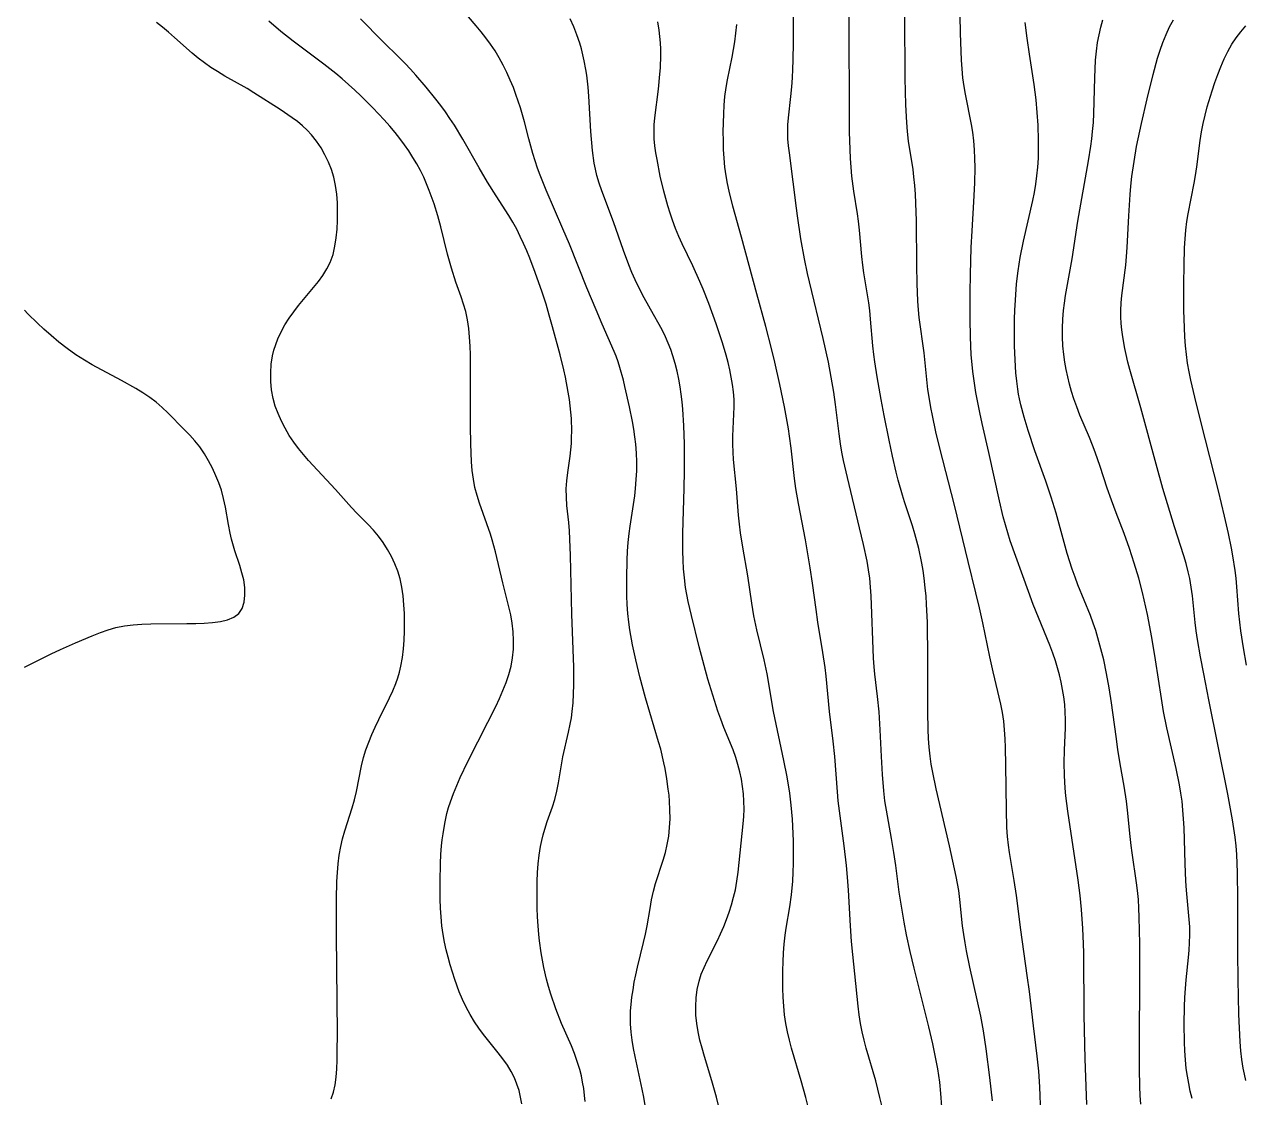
# Model space of a CAD drawing. Header units: metres. Extents: x 560466 to 562029, y 8123360 to 8125060.
# Drawn here: x 560478.8 to 560820.7, y 8124389.4 to 8124690.1 of the extents above; entities that cross this region are included whole.
import ezdxf

# ---------------------------------------------------------------- set-up
doc = ezdxf.new("R2010")
doc.units = ezdxf.units.M
doc.header["$MEASUREMENT"] = 0
doc.layers.add('Unknown_Line_Type', color=7, linetype='Continuous')

msp = doc.modelspace()

# ---------------------------------------------------------------- linework, layer by layer
at = {"layer": 'Unknown_Line_Type', "color": 18, "true_color": 0x000000}
for points in [[(560735.85, 8124386.85, 4130), (560735.63, 8124390.54, 4130), (560735.3, 8124393.76, 4130), (560734.77, 8124397.44, 4130), (560734.34, 8124399.81, 4130), (560733.34, 8124404.52, 4130), (560732.22, 8124409.22, 4130), (560728.11, 8124425.63, 4130), (560727, 8124430.33, 4130), (560725.98, 8124435.05, 4130), (560725.31, 8124438.58, 4130), (560724.56, 8124443, 4130), (560723.97, 8124447.01, 4130), (560723, 8124454.41, 4130), (560722.47, 8124458.09, 4130), (560721.8, 8124462.04, 4130), (560720.64, 8124468.35, 4130), (560719.96, 8124472.57, 4130), (560719.62, 8124475.33, 4130), (560719.25, 8124479.93, 4130), (560718.97, 8124485.01, 4130), (560718.65, 8124492.48, 4130), (560718.35, 8124497.45, 4130), (560717.91, 8124501.79, 4130), (560717.16, 8124507.99, 4130), (560716.95, 8124510.07, 4130), (560716.76, 8124512.55, 4130), (560716.54, 8124517.52, 4130), (560716.33, 8124525, 4130), (560716.11, 8124529.97, 4130), (560715.94, 8124532.45, 4130), (560715.68, 8124534.92, 4130), (560715.34, 8124537.29, 4130), (560714.93, 8124539.66, 4130), (560713.94, 8124544.37, 4130), (560712.84, 8124549.06, 4130), (560709.42, 8124563.14, 4130), (560708.38, 8124567.85, 4130), (560707.91, 8124570.21, 4130), (560707.49, 8124572.58, 4130), (560707.09, 8124575.33, 4130), (560706.13, 8124583.58, 4130), (560705.64, 8124587.05, 4130), (560704.92, 8124591.23, 4130), (560704.11, 8124595.39, 4130), (560702.64, 8124602.03, 4130), (560698.81, 8124617.98, 4130), (560698.3, 8124620.26, 4130), (560697.46, 8124624.38, 4130), (560696.43, 8124630.03, 4130), (560695.41, 8124636.45, 4130), (560695.13, 8124638.6, 4130), (560694.26, 8124645.99, 4130), (560693.18, 8124654.12, 4130), (560692.95, 8124656.08, 4130), (560692.79, 8124658.04, 4130), (560692.72, 8124660, 4130), (560692.78, 8124661.95, 4130), (560692.92, 8124663.91, 4130), (560693.58, 8124669.82, 4130), (560693.85, 8124672.57, 4130), (560694.03, 8124675.05, 4130), (560694.15, 8124677.53, 4130), (560694.24, 8124680.01, 4130), (560694.33, 8124685.01, 4130), (560694.4, 8124702.52, 4130)], [(560750.05, 8124388.54, 4135), (560749.31, 8124395, 4135), (560748.32, 8124403.05, 4135), (560747.58, 8124408.1, 4135), (560746.82, 8124412.23, 4135), (560745.84, 8124416.81, 4135), (560743.76, 8124425.93, 4135), (560742.81, 8124430.5, 4135), (560742.39, 8124432.79, 4135), (560742.03, 8124435.08, 4135), (560741.72, 8124437.55, 4135), (560740.94, 8124444.94, 4135), (560740.62, 8124447.4, 4135), (560739.92, 8124451.35, 4135), (560738.05, 8124459.98, 4135), (560734.29, 8124475.91, 4135), (560733.34, 8124480.48, 4135), (560732.94, 8124482.78, 4135), (560732.62, 8124485.08, 4135), (560732.36, 8124487.55, 4135), (560732.19, 8124490.03, 4135), (560732.08, 8124492.51, 4135), (560731.97, 8124497.5, 4135), (560731.96, 8124515, 4135), (560731.91, 8124520, 4135), (560731.84, 8124522.5, 4135), (560731.61, 8124527.6, 4135), (560731.47, 8124529.9, 4135), (560731.27, 8124532.19, 4135), (560730.96, 8124534.95, 4135), (560730.65, 8124537.04, 4135), (560730.28, 8124539.12, 4135), (560729.41, 8124543.25, 4135), (560728.9, 8124545.3, 4135), (560728.34, 8124547.33, 4135), (560727.64, 8124549.58, 4135), (560725.42, 8124556.29, 4135), (560724.83, 8124558.2, 4135), (560723.67, 8124562.35, 4135), (560723.11, 8124564.6, 4135), (560722.07, 8124569.1, 4135), (560721.1, 8124573.63, 4135), (560719.74, 8124580.45, 4135), (560718.88, 8124585, 4135), (560717.77, 8124591.36, 4135), (560717.13, 8124595.49, 4135), (560716.86, 8124597.55, 4135), (560716.6, 8124600.02, 4135), (560715.95, 8124607.45, 4135), (560715.68, 8124609.92, 4135), (560715.4, 8124612.03, 4135), (560714.08, 8124620.46, 4135), (560713.79, 8124622.57, 4135), (560713.52, 8124625.04, 4135), (560712.83, 8124632.45, 4135), (560712.55, 8124634.92, 4135), (560712.26, 8124637.03, 4135), (560711.27, 8124643.35, 4135), (560710.7, 8124647.58, 4135), (560710.47, 8124650.05, 4135), (560710.31, 8124652.53, 4135), (560710.2, 8124655.02, 4135), (560710.07, 8124660, 4135), (560710.02, 8124665, 4135), (560709.94, 8124690.03, 4135), (560709.95, 8124697.54, 4135)], [(560652.79, 8124387.22, 4110), (560652.4, 8124389.51, 4110), (560651.96, 8124391.8, 4110), (560649.99, 8124400.92, 4110), (560649.54, 8124403.2, 4110), (560649.16, 8124405.48, 4110), (560648.86, 8124407.77, 4110), (560648.68, 8124410.05, 4110), (560648.65, 8124411.88, 4110), (560648.71, 8124413.71, 4110), (560648.84, 8124415.53, 4110), (560649.07, 8124417.51, 4110), (560649.37, 8124419.62, 4110), (560649.73, 8124421.74, 4110), (560650.14, 8124423.85, 4110), (560650.61, 8124425.95, 4110), (560652.35, 8124432.86, 4110), (560652.87, 8124435.17, 4110), (560653.33, 8124437.58, 4110), (560654.14, 8124442.43, 4110), (560654.58, 8124444.83, 4110), (560655.1, 8124447.22, 4110), (560655.71, 8124449.41, 4110), (560657.8, 8124455.91, 4110), (560658.44, 8124458.09, 4110), (560658.97, 8124460.29, 4110), (560659.37, 8124462.68, 4110), (560659.62, 8124465.1, 4110), (560659.74, 8124467.54, 4110), (560659.73, 8124469.99, 4110), (560659.61, 8124472.45, 4110), (560659.46, 8124474.13, 4110), (560659.26, 8124475.81, 4110), (560658.85, 8124478.72, 4110), (560658.36, 8124481.59, 4110), (560658.03, 8124483.24, 4110), (560657.13, 8124487, 4110), (560656.54, 8124489.11, 4110), (560652.87, 8124501.41, 4110), (560651.29, 8124507.27, 4110), (560650.14, 8124512.08, 4110), (560649.23, 8124516.26, 4110), (560648.47, 8124520.46, 4110), (560648.17, 8124522.58, 4110), (560647.92, 8124525.05, 4110), (560647.76, 8124527.53, 4110), (560647.66, 8124530.01, 4110), (560647.6, 8124534.99, 4110), (560647.71, 8124539.98, 4110), (560647.83, 8124542.47, 4110), (560648.01, 8124544.95, 4110), (560648.26, 8124547.42, 4110), (560648.54, 8124549.54, 4110), (560649.84, 8124557.98, 4110), (560650.09, 8124560.09, 4110), (560650.29, 8124562.56, 4110), (560650.4, 8124565.04, 4110), (560650.41, 8124567.51, 4110), (560650.33, 8124569.99, 4110), (560650.14, 8124572.45, 4110), (560649.89, 8124574.56, 4110), (560649.58, 8124576.67, 4110), (560649.21, 8124578.77, 4110), (560648.37, 8124582.95, 4110), (560647.12, 8124588.65, 4110), (560646.69, 8124590.44, 4110), (560645.7, 8124593.97, 4110), (560645.19, 8124595.55, 4110), (560644.63, 8124597.11, 4110), (560644.09, 8124598.45, 4110), (560640.72, 8124606.06, 4110), (560639, 8124610.07, 4110), (560636.45, 8124616.28, 4110), (560631.57, 8124628.45, 4110), (560629.72, 8124632.8, 4110), (560625.02, 8124643.63, 4110), (560623.33, 8124647.8, 4110), (560622.61, 8124649.81, 4110), (560621.34, 8124653.88, 4110), (560620.19, 8124658, 4110), (560618.94, 8124662.77, 4110), (560617.83, 8124666.64, 4110), (560616.58, 8124670.46, 4110), (560615.88, 8124672.34, 4110), (560614.99, 8124674.47, 4110), (560614.03, 8124676.57, 4110), (560613, 8124678.63, 4110), (560611.9, 8124680.65, 4110), (560610.72, 8124682.62, 4110), (560609.46, 8124684.54, 4110), (560608.17, 8124686.3, 4110), (560606.82, 8124688.01, 4110), (560605.42, 8124689.7, 4110), (560601.17, 8124694.7, 4110)], [(560564.78, 8124389.06, 4095), (560565.43, 8124390.91, 4095), (560565.87, 8124392.97, 4095), (560566.16, 8124395.18, 4095), (560566.35, 8124397.49, 4095), (560566.46, 8124399.88, 4095), (560566.52, 8124402.32, 4095), (560566.54, 8124407.29, 4095), (560566.29, 8124434.98, 4095), (560566.29, 8124445, 4095), (560566.42, 8124449.97, 4095), (560566.55, 8124452.45, 4095), (560566.75, 8124454.9, 4095), (560567.05, 8124457.33, 4095), (560567.47, 8124459.73, 4095), (560568.01, 8124461.94, 4095), (560568.65, 8124464.12, 4095), (560570.72, 8124470.62, 4095), (560571.32, 8124472.81, 4095), (560571.85, 8124475.18, 4095), (560573.25, 8124482.35, 4095), (560573.84, 8124484.71, 4095), (560574.52, 8124486.88, 4095), (560575.32, 8124489.02, 4095), (560576.21, 8124491.13, 4095), (560577.16, 8124493.23, 4095), (560578.16, 8124495.31, 4095), (560581.17, 8124501.37, 4095), (560582.1, 8124503.38, 4095), (560582.93, 8124505.43, 4095), (560583.48, 8124507.02, 4095), (560583.94, 8124508.64, 4095), (560584.33, 8124510.27, 4095), (560584.75, 8124512.69, 4095), (560585.03, 8124515.13, 4095), (560585.22, 8124517.6, 4095), (560585.32, 8124520.07, 4095), (560585.35, 8124522.55, 4095), (560585.31, 8124525.03, 4095), (560585.19, 8124527.5, 4095), (560584.97, 8124529.94, 4095), (560584.63, 8124532.36, 4095), (560584.12, 8124534.72, 4095), (560583.46, 8124536.87, 4095), (560582.63, 8124538.96, 4095), (560581.67, 8124541, 4095), (560580.59, 8124542.98, 4095), (560579.39, 8124544.88, 4095), (560578.05, 8124546.7, 4095), (560576.63, 8124548.36, 4095), (560575.13, 8124549.96, 4095), (560572.03, 8124553.13, 4095), (560570.5, 8124554.76, 4095), (560566, 8124559.77, 4095), (560558.45, 8124567.9, 4095), (560557, 8124569.56, 4095), (560555.61, 8124571.26, 4095), (560554.3, 8124573.01, 4095), (560553.03, 8124574.93, 4095), (560551.88, 8124576.91, 4095), (560550.84, 8124578.94, 4095), (560549.92, 8124581.02, 4095), (560549.14, 8124583.13, 4095), (560548.54, 8124585.29, 4095), (560548.11, 8124587.66, 4095), (560547.9, 8124590.05, 4095), (560547.87, 8124592.46, 4095), (560548.03, 8124594.86, 4095), (560548.39, 8124597.24, 4095), (560548.77, 8124598.84, 4095), (560549.25, 8124600.43, 4095), (560549.83, 8124601.98, 4095), (560550.76, 8124603.95, 4095), (560551.83, 8124605.87, 4095), (560553.03, 8124607.74, 4095), (560554.33, 8124609.56, 4095), (560555.68, 8124611.29, 4095), (560559.87, 8124616.34, 4095), (560561.22, 8124618.03, 4095), (560562.47, 8124619.76, 4095), (560563.59, 8124621.54, 4095), (560564.53, 8124623.39, 4095), (560565.31, 8124625.59, 4095), (560565.86, 8124627.89, 4095), (560566.23, 8124630.26, 4095), (560566.47, 8124632.67, 4095), (560566.59, 8124635.11, 4095), (560566.61, 8124637.57, 4095), (560566.53, 8124640.03, 4095), (560566.34, 8124642.48, 4095), (560566.01, 8124644.89, 4095), (560565.51, 8124647.27, 4095), (560564.85, 8124649.42, 4095), (560564.02, 8124651.51, 4095), (560563.05, 8124653.54, 4095), (560561.95, 8124655.5, 4095), (560560.71, 8124657.36, 4095), (560559.31, 8124659.1, 4095), (560558.07, 8124660.41, 4095), (560556.73, 8124661.64, 4095), (560555.32, 8124662.81, 4095), (560553.84, 8124663.92, 4095), (560550.46, 8124666.22, 4095), (560543.13, 8124670.92, 4095), (560541.23, 8124672.07, 4095), (560534.99, 8124675.59, 4095), (560532.94, 8124676.82, 4095), (560531.09, 8124678.02, 4095), (560529.29, 8124679.3, 4095), (560527.53, 8124680.63, 4095), (560525.82, 8124682.02, 4095), (560520.89, 8124686.41, 4095), (560519.24, 8124687.84, 4095), (560517.56, 8124689.24, 4095), (560515.84, 8124690.57, 4095)], [(560618.19, 8124387.64, 4100), (560617.89, 8124389.52, 4100), (560617.44, 8124391.38, 4100), (560616.85, 8124393.2, 4100), (560616.13, 8124394.99, 4100), (560615.27, 8124396.72, 4100), (560614.16, 8124398.53, 4100), (560612.93, 8124400.29, 4100), (560611.61, 8124402, 4100), (560607.49, 8124407.1, 4100), (560606.17, 8124408.83, 4100), (560604.93, 8124410.62, 4100), (560603.7, 8124412.65, 4100), (560602.6, 8124414.74, 4100), (560601.6, 8124416.89, 4100), (560600.69, 8124419.09, 4100), (560599.49, 8124422.46, 4100), (560598.18, 8124426.62, 4100), (560597.57, 8124428.72, 4100), (560597.02, 8124430.83, 4100), (560596.54, 8124432.95, 4100), (560596.14, 8124435.09, 4100), (560595.8, 8124437.55, 4100), (560595.58, 8124440.02, 4100), (560595.43, 8124442.5, 4100), (560595.34, 8124445, 4100), (560595.29, 8124449.99, 4100), (560595.4, 8124454.99, 4100), (560595.53, 8124457.48, 4100), (560595.73, 8124459.96, 4100), (560595.92, 8124461.62, 4100), (560596.14, 8124463.29, 4100), (560596.62, 8124466.16, 4100), (560597.25, 8124469.02, 4100), (560597.7, 8124470.66, 4100), (560598.21, 8124472.28, 4100), (560599.04, 8124474.57, 4100), (560599.98, 8124476.84, 4100), (560600.98, 8124479.08, 4100), (560603.11, 8124483.53, 4100), (560608.73, 8124494.56, 4100), (560610.91, 8124498.99, 4100), (560611.95, 8124501.21, 4100), (560612.93, 8124503.45, 4100), (560613.83, 8124505.7, 4100), (560614.6, 8124507.97, 4100), (560615.21, 8124510.28, 4100), (560615.62, 8124512.65, 4100), (560615.84, 8124515.06, 4100), (560615.9, 8124517.48, 4100), (560615.79, 8124519.9, 4100), (560615.53, 8124522.32, 4100), (560615.12, 8124524.63, 4100), (560614.61, 8124526.93, 4100), (560612.93, 8124533.64, 4100), (560610.87, 8124542.35, 4100), (560609.95, 8124545.63, 4100), (560609.44, 8124547.25, 4100), (560606.35, 8124555.91, 4100), (560605.66, 8124558.09, 4100), (560605.09, 8124560.29, 4100), (560604.63, 8124562.68, 4100), (560604.32, 8124565.11, 4100), (560604.11, 8124567.56, 4100), (560603.98, 8124570.03, 4100), (560603.9, 8124572.52, 4100), (560603.83, 8124577.5, 4100), (560603.88, 8124592.51, 4100), (560603.81, 8124597.48, 4100), (560603.72, 8124599.96, 4100), (560603.57, 8124602.41, 4100), (560603.34, 8124604.85, 4100), (560603, 8124607.25, 4100), (560602.51, 8124609.61, 4100), (560601.91, 8124611.7, 4100), (560601.2, 8124613.76, 4100), (560599.71, 8124617.88, 4100), (560598.49, 8124621.74, 4100), (560597.41, 8124625.67, 4100), (560595.56, 8124633.31, 4100), (560594.69, 8124636.4, 4100), (560593.62, 8124639.78, 4100), (560592.28, 8124643.55, 4100), (560591.54, 8124645.41, 4100), (560590.74, 8124647.23, 4100), (560589.79, 8124649.13, 4100), (560588.76, 8124650.99, 4100), (560587.67, 8124652.81, 4100), (560586.52, 8124654.6, 4100), (560585.32, 8124656.35, 4100), (560584.06, 8124658.08, 4100), (560582.75, 8124659.76, 4100), (560581.25, 8124661.56, 4100), (560579.69, 8124663.31, 4100), (560576.45, 8124666.72, 4100), (560573.1, 8124670.03, 4100), (560571.39, 8124671.65, 4100), (560567.89, 8124674.8, 4100), (560566.09, 8124676.31, 4100), (560564.42, 8124677.65, 4100), (560562.72, 8124678.95, 4100), (560554.11, 8124685.32, 4100), (560550.65, 8124688.08, 4100), (560547.31, 8124690.96, 4100)], [(560635.93, 8124388.36, 4105), (560635.81, 8124389.98, 4105), (560635.56, 8124391.93, 4105), (560635.26, 8124393.72, 4105), (560634.89, 8124395.51, 4105), (560634.45, 8124397.28, 4105), (560633.75, 8124399.56, 4105), (560632.94, 8124401.81, 4105), (560632.09, 8124403.92, 4105), (560629.37, 8124410.19, 4105), (560627.77, 8124414.27, 4105), (560626.34, 8124418.41, 4105), (560625.71, 8124420.51, 4105), (560625.13, 8124422.61, 4105), (560624.39, 8124425.89, 4105), (560623.66, 8124429.99, 4105), (560623.16, 8124433.37, 4105), (560622.96, 8124435.06, 4105), (560622.75, 8124437.54, 4105), (560622.61, 8124440.03, 4105), (560622.52, 8124442.51, 4105), (560622.5, 8124447.49, 4105), (560622.55, 8124449.98, 4105), (560622.65, 8124452.45, 4105), (560622.83, 8124454.92, 4105), (560623.08, 8124457.36, 4105), (560623.45, 8124459.78, 4105), (560623.79, 8124461.42, 4105), (560624.19, 8124463.04, 4105), (560624.65, 8124464.65, 4105), (560625.34, 8124466.72, 4105), (560626.79, 8124470.83, 4105), (560627.43, 8124472.91, 4105), (560628.01, 8124475.25, 4105), (560628.48, 8124477.63, 4105), (560629.75, 8124484.84, 4105), (560631.32, 8124491.75, 4105), (560631.8, 8124494.07, 4105), (560632.1, 8124495.83, 4105), (560632.35, 8124497.59, 4105), (560632.59, 8124500.05, 4105), (560632.74, 8124502.52, 4105), (560632.82, 8124505, 4105), (560632.83, 8124507.48, 4105), (560632.79, 8124509.97, 4105), (560632.19, 8124524.85, 4105), (560631.85, 8124541.24, 4105), (560631.67, 8124545.88, 4105), (560631.53, 8124548.19, 4105), (560631.35, 8124550.48, 4105), (560630.87, 8124555.24, 4105), (560630.7, 8124557.61, 4105), (560630.67, 8124559.96, 4105), (560630.83, 8124562.24, 4105), (560631.12, 8124564.52, 4105), (560631.78, 8124569.11, 4105), (560631.98, 8124570.86, 4105), (560632.11, 8124572.61, 4105), (560632.18, 8124574.38, 4105), (560632.19, 8124576.15, 4105), (560632.09, 8124579.65, 4105), (560631.97, 8124581.41, 4105), (560631.79, 8124583.18, 4105), (560631.57, 8124584.95, 4105), (560631.23, 8124587.05, 4105), (560630.41, 8124591.24, 4105), (560629.94, 8124593.33, 4105), (560628.93, 8124597.5, 4105), (560626.83, 8124605.31, 4105), (560625.91, 8124608.6, 4105), (560625, 8124611.64, 4105), (560623.89, 8124615.02, 4105), (560621.95, 8124620.59, 4105), (560620.45, 8124624.55, 4105), (560619.6, 8124626.61, 4105), (560618.71, 8124628.65, 4105), (560617.77, 8124630.67, 4105), (560616.78, 8124632.66, 4105), (560615.72, 8124634.61, 4105), (560614.59, 8124636.49, 4105), (560611, 8124642.02, 4105), (560608.6, 8124645.84, 4105), (560606.25, 8124649.87, 4105), (560601.7, 8124657.89, 4105), (560599.32, 8124661.8, 4105), (560598.09, 8124663.69, 4105), (560596.8, 8124665.55, 4105), (560595.5, 8124667.33, 4105), (560594.15, 8124669.08, 4105), (560591.38, 8124672.51, 4105), (560588.5, 8124675.88, 4105), (560587.02, 8124677.53, 4105), (560585.51, 8124679.14, 4105), (560583.95, 8124680.71, 4105), (560579.22, 8124685.36, 4105), (560572.99, 8124691.64, 4105)], [(560673.29, 8124387.2, 4115), (560672.73, 8124389.51, 4115), (560671.44, 8124394.1, 4115), (560669.36, 8124400.96, 4115), (560668.7, 8124403.25, 4115), (560668.11, 8124405.54, 4115), (560667.6, 8124407.84, 4115), (560667.22, 8124410.14, 4115), (560666.99, 8124412.55, 4115), (560666.93, 8124414.96, 4115), (560667.05, 8124417.35, 4115), (560667.35, 8124419.71, 4115), (560667.86, 8124422.03, 4115), (560668.5, 8124423.97, 4115), (560669.28, 8124425.88, 4115), (560670.15, 8124427.77, 4115), (560673, 8124433.42, 4115), (560673.92, 8124435.33, 4115), (560674.79, 8124437.32, 4115), (560675.59, 8124439.34, 4115), (560676.32, 8124441.38, 4115), (560676.98, 8124443.45, 4115), (560677.56, 8124445.54, 4115), (560678.04, 8124447.65, 4115), (560678.47, 8124450.08, 4115), (560678.8, 8124452.53, 4115), (560680.23, 8124466.12, 4115), (560680.39, 8124468.18, 4115), (560680.48, 8124470.23, 4115), (560680.46, 8124472.46, 4115), (560680.32, 8124474.54, 4115), (560680.07, 8124476.6, 4115), (560679.72, 8124478.65, 4115), (560679.28, 8124480.69, 4115), (560678.76, 8124482.71, 4115), (560678.15, 8124484.71, 4115), (560677.39, 8124486.83, 4115), (560674.83, 8124493.14, 4115), (560673.95, 8124495.39, 4115), (560673.13, 8124497.66, 4115), (560671.69, 8124502.11, 4115), (560670.37, 8124506.6, 4115), (560667.94, 8124515.66, 4115), (560665.74, 8124524.43, 4115), (560664.85, 8124528.35, 4115), (560664.45, 8124530.33, 4115), (560664.12, 8124532.3, 4115), (560663.76, 8124535.06, 4115), (560663.55, 8124537.53, 4115), (560663.42, 8124540.01, 4115), (560663.35, 8124542.5, 4115), (560663.36, 8124547.49, 4115), (560663.71, 8124560.02, 4115), (560663.81, 8124565.02, 4115), (560663.82, 8124570.02, 4115), (560663.79, 8124572.52, 4115), (560663.62, 8124577.62, 4115), (560663.34, 8124582.23, 4115), (560663.14, 8124584.34, 4115), (560662.88, 8124586.45, 4115), (560662.57, 8124588.54, 4115), (560662.17, 8124590.72, 4115), (560661.72, 8124592.89, 4115), (560661.19, 8124595.08, 4115), (560660.57, 8124597.23, 4115), (560659.96, 8124599.02, 4115), (560659.26, 8124600.77, 4115), (560658.49, 8124602.49, 4115), (560657.5, 8124604.45, 4115), (560654.26, 8124610.24, 4115), (560652.07, 8124614.31, 4115), (560650.01, 8124618.47, 4115), (560649.06, 8124620.58, 4115), (560648.16, 8124622.72, 4115), (560646.67, 8124626.72, 4115), (560643.89, 8124634.79, 4115), (560640.6, 8124643.41, 4115), (560639.86, 8124645.58, 4115), (560639.22, 8124647.77, 4115), (560638.82, 8124649.49, 4115), (560638.49, 8124651.23, 4115), (560638, 8124654.71, 4115), (560637.51, 8124660.05, 4115), (560636.97, 8124669.99, 4115), (560636.77, 8124672.47, 4115), (560636.39, 8124675.8, 4115), (560636.15, 8124677.45, 4115), (560635.72, 8124679.89, 4115), (560635.35, 8124681.54, 4115), (560634.93, 8124683.18, 4115), (560634.45, 8124684.81, 4115), (560633.65, 8124687.11, 4115), (560632.76, 8124689.39, 4115), (560631.79, 8124691.64, 4115)], [(560698.34, 8124387.18, 4120), (560697.79, 8124389.49, 4120), (560696.52, 8124394.08, 4120), (560693.8, 8124403.22, 4120), (560693.19, 8124405.52, 4120), (560692.64, 8124407.83, 4120), (560692.19, 8124410.15, 4120), (560691.85, 8124412.59, 4120), (560691.62, 8124415.05, 4120), (560691.48, 8124417.53, 4120), (560691.39, 8124420.01, 4120), (560691.39, 8124424.98, 4120), (560691.46, 8124427.47, 4120), (560691.58, 8124429.95, 4120), (560691.76, 8124432.42, 4120), (560692.02, 8124434.89, 4120), (560692.29, 8124436.88, 4120), (560693.27, 8124442.82, 4120), (560693.75, 8124446.19, 4120), (560694.11, 8124450.04, 4120), (560694.25, 8124452.53, 4120), (560694.33, 8124455.01, 4120), (560694.35, 8124457.5, 4120), (560694.29, 8124461.39, 4120), (560694.02, 8124467.39, 4120), (560693.7, 8124471.37, 4120), (560693.28, 8124474.72, 4120), (560692.52, 8124479.3, 4120), (560691.63, 8124483.86, 4120), (560688.75, 8124497.59, 4120), (560686.97, 8124508.13, 4120), (560686.13, 8124512.01, 4120), (560684.04, 8124520.49, 4120), (560683.22, 8124524.38, 4120), (560682.64, 8124527.9, 4120), (560681.52, 8124535.61, 4120), (560680.11, 8124543.63, 4120), (560679.48, 8124547.6, 4120), (560679.19, 8124550.06, 4120), (560678.96, 8124552.53, 4120), (560678.35, 8124559.95, 4120), (560677.52, 8124568.2, 4120), (560677.39, 8124570.26, 4120), (560677.32, 8124572.51, 4120), (560677.35, 8124574.75, 4120), (560677.64, 8124580.91, 4120), (560677.7, 8124582.95, 4120), (560677.67, 8124584.99, 4120), (560677.52, 8124587.08, 4120), (560677.26, 8124589.16, 4120), (560676.91, 8124591.24, 4120), (560676.49, 8124593.31, 4120), (560676.01, 8124595.38, 4120), (560675.47, 8124597.43, 4120), (560674.45, 8124600.82, 4120), (560672.65, 8124606.19, 4120), (560670.62, 8124611.85, 4120), (560669, 8124615.91, 4120), (560668.06, 8124618.08, 4120), (560666.09, 8124622.38, 4120), (560663.15, 8124628.58, 4120), (560662.22, 8124630.66, 4120), (560661.3, 8124632.9, 4120), (560660.46, 8124635.17, 4120), (560659.77, 8124637.19, 4120), (560659.14, 8124639.23, 4120), (560658, 8124643.35, 4120), (560657.02, 8124647.5, 4120), (560656.1, 8124652.17, 4120), (560655.77, 8124654.12, 4120), (560655.51, 8124656.08, 4120), (560655.33, 8124658.03, 4120), (560655.27, 8124659.99, 4120), (560655.33, 8124661.95, 4120), (560655.49, 8124663.91, 4120), (560656.52, 8124671.9, 4120), (560656.93, 8124676.1, 4120), (560657.04, 8124677.86, 4120), (560657.14, 8124681.38, 4120), (560657.13, 8124683.16, 4120), (560657.06, 8124684.93, 4120), (560656.91, 8124686.7, 4120), (560656.69, 8124688.46, 4120), (560656.3, 8124690.78, 4120)], [(560763.63, 8124384.98, 4140), (560763.36, 8124392.39, 4140), (560763.04, 8124396.81, 4140), (560762.59, 8124401.04, 4140), (560761.54, 8124409.51, 4140), (560760.42, 8124419.16, 4140), (560759.85, 8124423.59, 4140), (560757.99, 8124436.45, 4140), (560756.82, 8124446, 4140), (560756.19, 8124450.2, 4140), (560754.84, 8124458.12, 4140), (560754.57, 8124460.1, 4140), (560754.32, 8124462.57, 4140), (560754.15, 8124465.05, 4140), (560753.97, 8124470.02, 4140), (560753.84, 8124482.5, 4140), (560753.74, 8124487.48, 4140), (560753.64, 8124489.96, 4140), (560753.48, 8124492.43, 4140), (560753.25, 8124494.89, 4140), (560752.91, 8124497.32, 4140), (560752.46, 8124499.65, 4140), (560750.29, 8124508.67, 4140), (560749.37, 8124512.89, 4140), (560747.39, 8124522.46, 4140), (560746.45, 8124526.64, 4140), (560745.45, 8124530.81, 4140), (560743.25, 8124539.58, 4140), (560739.42, 8124555.42, 4140), (560735.35, 8124571.36, 4140), (560734.26, 8124575.91, 4140), (560733.26, 8124580.48, 4140), (560732.81, 8124582.77, 4140), (560732.41, 8124585.06, 4140), (560732.01, 8124587.82, 4140), (560730.9, 8124598.04, 4140), (560729.59, 8124607.98, 4140), (560729.37, 8124610.06, 4140), (560729.18, 8124612.54, 4140), (560728.96, 8124617.51, 4140), (560728.87, 8124622.5, 4140), (560728.76, 8124634.99, 4140), (560728.63, 8124639.97, 4140), (560728.51, 8124642.46, 4140), (560728.34, 8124644.93, 4140), (560728.09, 8124647.4, 4140), (560727.83, 8124649.39, 4140), (560726.59, 8124657.31, 4140), (560726.27, 8124660.07, 4140), (560726.06, 8124662.55, 4140), (560725.8, 8124667.52, 4140), (560725.63, 8124675.01, 4140), (560725.52, 8124692.55, 4140)], [(560776.56, 8124387.51, 4145), (560776.42, 8124390, 4145), (560776.08, 8124400.27, 4145), (560775.81, 8124412.5, 4145), (560775.65, 8124430, 4145), (560775.59, 8124432.49, 4145), (560775.4, 8124436.78, 4145), (560775.04, 8124442.12, 4145), (560774.65, 8124446.05, 4145), (560774.08, 8124450.34, 4145), (560771.17, 8124469.67, 4145), (560770.65, 8124473.97, 4145), (560770.46, 8124476.12, 4145), (560770.26, 8124479.66, 4145), (560770.18, 8124483.22, 4145), (560770.23, 8124486.78, 4145), (560770.5, 8124492.99, 4145), (560770.54, 8124495.24, 4145), (560770.48, 8124497.49, 4145), (560770.32, 8124499.57, 4145), (560770.08, 8124501.64, 4145), (560769.75, 8124503.71, 4145), (560769.36, 8124505.77, 4145), (560768.89, 8124507.81, 4145), (560768.35, 8124509.84, 4145), (560767.77, 8124511.74, 4145), (560767, 8124513.95, 4145), (560766.15, 8124516.15, 4145), (560762.95, 8124523.94, 4145), (560761.53, 8124527.55, 4145), (560760.16, 8124531.2, 4145), (560755.08, 8124545.42, 4145), (560754.36, 8124547.66, 4145), (560753.71, 8124549.87, 4145), (560753.12, 8124552.1, 4145), (560752.04, 8124556.6, 4145), (560749.05, 8124570.17, 4145), (560747.18, 8124578.29, 4145), (560746.52, 8124581.32, 4145), (560745.78, 8124585.05, 4145), (560745.46, 8124586.95, 4145), (560744.62, 8124592.78, 4145), (560744.39, 8124594.75, 4145), (560744.15, 8124597.52, 4145), (560744, 8124600.01, 4145), (560743.9, 8124602.5, 4145), (560743.8, 8124607.5, 4145), (560743.81, 8124614.99, 4145), (560743.89, 8124619.99, 4145), (560744.16, 8124627.59, 4145), (560744.38, 8124632.21, 4145), (560744.88, 8124640.37, 4145), (560745.13, 8124645.72, 4145), (560745.22, 8124650, 4145), (560745.18, 8124652.48, 4145), (560745.08, 8124654.96, 4145), (560744.89, 8124657.42, 4145), (560744.6, 8124659.87, 4145), (560744.25, 8124662.01, 4145), (560742.51, 8124670.53, 4145), (560742.14, 8124672.67, 4145), (560741.81, 8124675.13, 4145), (560741.58, 8124677.6, 4145), (560741.4, 8124680.08, 4145), (560741.28, 8124682.58, 4145), (560741.13, 8124687.58, 4145), (560741.07, 8124692.58, 4145)], [(560791.66, 8124387.53, 4150), (560791.49, 8124390.01, 4150), (560791.37, 8124392.49, 4150), (560791.27, 8124397.48, 4150), (560791.25, 8124402.48, 4150), (560791.36, 8124425, 4150), (560791.36, 8124432.5, 4150), (560791.22, 8124439.98, 4150), (560791.12, 8124442.47, 4150), (560790.96, 8124444.95, 4150), (560790.74, 8124447.42, 4150), (560790.48, 8124449.54, 4150), (560789.19, 8124457.97, 4150), (560788.9, 8124460.08, 4150), (560788.62, 8124462.55, 4150), (560787.92, 8124469.96, 4150), (560787.64, 8124472.43, 4150), (560786.99, 8124476.65, 4150), (560785.87, 8124482.96, 4150), (560785.22, 8124486.91, 4150), (560784.71, 8124490.6, 4150), (560783.48, 8124500.01, 4150), (560782.81, 8124504.23, 4150), (560782.08, 8124508.19, 4150), (560781.26, 8124512.04, 4150), (560780.21, 8124516.18, 4150), (560779.63, 8124518.24, 4150), (560779, 8124520.28, 4150), (560778.31, 8124522.3, 4150), (560777.51, 8124524.47, 4150), (560774.03, 8124533.06, 4150), (560773.21, 8124535.22, 4150), (560772.45, 8124537.43, 4150), (560771.06, 8124541.88, 4150), (560767.89, 8124553.13, 4150), (560766.55, 8124557.61, 4150), (560765.06, 8124562.07, 4150), (560761.97, 8124570.62, 4150), (560760.09, 8124576.32, 4150), (560758.95, 8124580.03, 4150), (560758.03, 8124583.44, 4150), (560757.64, 8124585.15, 4150), (560757.39, 8124586.51, 4150), (560757.17, 8124587.88, 4150), (560756.88, 8124590.15, 4150), (560756.67, 8124592.44, 4150), (560756.43, 8124596.12, 4150), (560756.29, 8124600, 4150), (560756.26, 8124602.49, 4150), (560756.3, 8124607.48, 4150), (560756.38, 8124609.98, 4150), (560756.51, 8124612.76, 4150), (560756.83, 8124617.36, 4150), (560757.24, 8124621.04, 4150), (560757.84, 8124624.72, 4150), (560758.78, 8124629.3, 4150), (560761.37, 8124640.71, 4150), (560761.82, 8124643, 4150), (560762.22, 8124645.29, 4150), (560762.55, 8124647.59, 4150), (560762.79, 8124650.06, 4150), (560762.94, 8124652.54, 4150), (560763.02, 8124655.02, 4150), (560763.02, 8124657.51, 4150), (560762.88, 8124661.79, 4150), (560762.65, 8124665.37, 4150), (560762.33, 8124668.92, 4150), (560761.78, 8124673.24, 4150), (560760.44, 8124681.76, 4150), (560759.8, 8124686.2, 4150), (560759.29, 8124690.62, 4150)], [(560806.01, 8124389.19, 4155), (560805.51, 8124391.26, 4155), (560805.07, 8124393.35, 4155), (560804.69, 8124395.45, 4155), (560804.38, 8124397.56, 4155), (560804.13, 8124400.02, 4155), (560803.96, 8124402.5, 4155), (560803.86, 8124404.99, 4155), (560803.81, 8124409.98, 4155), (560803.9, 8124414.97, 4155), (560803.99, 8124417.46, 4155), (560804.13, 8124419.94, 4155), (560804.33, 8124422.42, 4155), (560804.98, 8124428.62, 4155), (560805.17, 8124430.69, 4155), (560805.32, 8124432.75, 4155), (560805.38, 8124435, 4155), (560805.34, 8124437.25, 4155), (560805.22, 8124439.31, 4155), (560804.46, 8124447.57, 4155), (560804.29, 8124450.05, 4155), (560804.08, 8124455.02, 4155), (560803.76, 8124464.98, 4155), (560803.63, 8124467.47, 4155), (560803.45, 8124469.95, 4155), (560803.19, 8124472.42, 4155), (560802.86, 8124474.72, 4155), (560802.46, 8124477.01, 4155), (560801.53, 8124481.58, 4155), (560798.96, 8124492.99, 4155), (560798.04, 8124497.58, 4155), (560797.42, 8124501.25, 4155), (560795.81, 8124512.07, 4155), (560794.71, 8124518.34, 4155), (560793.48, 8124524.75, 4155), (560792.61, 8124528.84, 4155), (560792.13, 8124530.88, 4155), (560791.08, 8124534.93, 4155), (560789.82, 8124539.12, 4155), (560788.44, 8124543.28, 4155), (560786.96, 8124547.41, 4155), (560784.73, 8124553.19, 4155), (560783.42, 8124556.75, 4155), (560782.25, 8124560.1, 4155), (560780.23, 8124566.19, 4155), (560778.84, 8124570.23, 4155), (560778.09, 8124572.23, 4155), (560777.23, 8124574.34, 4155), (560774.57, 8124580.63, 4155), (560773.7, 8124582.88, 4155), (560772.91, 8124585.16, 4155), (560772.27, 8124587.19, 4155), (560771.69, 8124589.24, 4155), (560771.18, 8124591.3, 4155), (560770.72, 8124593.38, 4155), (560770.34, 8124595.47, 4155), (560770.04, 8124597.57, 4155), (560769.82, 8124600.03, 4155), (560769.71, 8124602.49, 4155), (560769.7, 8124604.96, 4155), (560769.8, 8124607.44, 4155), (560770, 8124609.9, 4155), (560770.26, 8124612.01, 4155), (560770.58, 8124614.12, 4155), (560772.42, 8124624.39, 4155), (560774.04, 8124634.96, 4155), (560776.98, 8124651.83, 4155), (560777.63, 8124655.96, 4155), (560777.91, 8124658.03, 4155), (560778.15, 8124660.1, 4155), (560778.35, 8124662.59, 4155), (560778.48, 8124665.08, 4155), (560778.76, 8124675.08, 4155), (560778.99, 8124680.07, 4155), (560779.21, 8124682.54, 4155), (560779.53, 8124685, 4155), (560779.94, 8124687.13, 4155), (560780.44, 8124689.24, 4155), (560781.03, 8124691.33, 4155)], [(560821.12, 8124394.24, 4160), (560820.69, 8124395.94, 4160), (560820.33, 8124397.65, 4160), (560819.94, 8124400.08, 4160), (560819.67, 8124402.53, 4160), (560819.48, 8124405, 4160), (560819.11, 8124412.76, 4160), (560818.89, 8124422.48, 4160), (560818.85, 8124429.99, 4160), (560818.87, 8124445, 4160), (560818.77, 8124452.49, 4160), (560818.54, 8124457.47, 4160), (560818.34, 8124459.95, 4160), (560818.06, 8124462.37, 4160), (560817.34, 8124467.21, 4160), (560816.01, 8124474.43, 4160), (560810.69, 8124500.87, 4160), (560809.27, 8124508.09, 4160), (560808.38, 8124512.9, 4160), (560807.57, 8124517.73, 4160), (560807.2, 8124520.14, 4160), (560806.89, 8124522.55, 4160), (560806.09, 8124529.94, 4160), (560805.78, 8124532.39, 4160), (560805.36, 8124534.81, 4160), (560804.94, 8124536.74, 4160), (560804.34, 8124538.99, 4160), (560803.66, 8124541.23, 4160), (560801.05, 8124549.31, 4160), (560797.81, 8124560.07, 4160), (560795.92, 8124566.83, 4160), (560791.65, 8124582.68, 4160), (560788.58, 8124593.36, 4160), (560788.02, 8124595.47, 4160), (560787.52, 8124597.59, 4160), (560787.17, 8124599.22, 4160), (560786.6, 8124602.51, 4160), (560786.34, 8124604.48, 4160), (560786.17, 8124606.3, 4160), (560786.08, 8124608.13, 4160), (560786.08, 8124609.95, 4160), (560786.18, 8124612.05, 4160), (560786.37, 8124614.15, 4160), (560787.41, 8124622.58, 4160), (560787.64, 8124625.05, 4160), (560787.82, 8124627.53, 4160), (560788.3, 8124636.4, 4160), (560788.66, 8124642.41, 4160), (560788.85, 8124644.71, 4160), (560789.15, 8124647.48, 4160), (560789.75, 8124651.68, 4160), (560790.48, 8124655.87, 4160), (560791.81, 8124662.34, 4160), (560793.39, 8124669.22, 4160), (560795.11, 8124676.06, 4160), (560796.37, 8124680.57, 4160), (560797.07, 8124682.8, 4160), (560797.83, 8124684.99, 4160), (560798.72, 8124687.22, 4160), (560799.72, 8124689.38, 4160), (560800.77, 8124691.36, 4160)], [(560719.05, 8124387.19, 4125), (560718.57, 8124389.49, 4125), (560718.01, 8124391.79, 4125), (560717.38, 8124394.08, 4125), (560714.72, 8124403.22, 4125), (560714.1, 8124405.51, 4125), (560713.55, 8124407.82, 4125), (560713.08, 8124410.14, 4125), (560712.7, 8124412.58, 4125), (560712.41, 8124415.04, 4125), (560711.56, 8124424.13, 4125), (560710.97, 8124429.47, 4125), (560710.6, 8124433.17, 4125), (560710.29, 8124437.51, 4125), (560709.78, 8124447.48, 4125), (560709.49, 8124451.19, 4125), (560709.2, 8124454.43, 4125), (560708.57, 8124459.96, 4125), (560707.39, 8124468.35, 4125), (560706.88, 8124472.55, 4125), (560706.66, 8124475.03, 4125), (560705.92, 8124484.96, 4125), (560705.44, 8124489.29, 4125), (560704.39, 8124497.56, 4125), (560703.51, 8124507.46, 4125), (560703.23, 8124509.92, 4125), (560702.6, 8124514.14, 4125), (560701.16, 8124522.57, 4125), (560700.65, 8124526.11, 4125), (560699.7, 8124533.55, 4125), (560699.05, 8124537.83, 4125), (560697.7, 8124545.62, 4125), (560695.72, 8124555.86, 4125), (560695, 8124560.08, 4125), (560694.62, 8124562.84, 4125), (560693.68, 8124571.38, 4125), (560693.24, 8124574.72, 4125), (560692.92, 8124576.79, 4125), (560691.79, 8124582.96, 4125), (560690.52, 8124589.17, 4125), (560689.15, 8124595.39, 4125), (560688.21, 8124599.26, 4125), (560686.59, 8124605.4, 4125), (560684.03, 8124614.57, 4125), (560679.79, 8124630.42, 4125), (560677.38, 8124639.16, 4125), (560676.29, 8124643.38, 4125), (560675.82, 8124645.51, 4125), (560675.43, 8124647.64, 4125), (560675.1, 8124650.09, 4125), (560674.89, 8124652.55, 4125), (560674.75, 8124655.03, 4125), (560674.68, 8124657.51, 4125), (560674.66, 8124659.99, 4125), (560674.69, 8124662.47, 4125), (560674.77, 8124664.96, 4125), (560674.92, 8124667.43, 4125), (560675.13, 8124669.9, 4125), (560675.44, 8124672.35, 4125), (560675.81, 8124674.49, 4125), (560677.13, 8124680.87, 4125), (560677.55, 8124683, 4125), (560677.9, 8124685.14, 4125), (560678.21, 8124687.59, 4125), (560678.43, 8124690.06, 4125)], [(560821.27, 8124510.6, 4165), (560820.42, 8124515.37, 4165), (560819.69, 8124520.16, 4165), (560819.39, 8124522.56, 4165), (560819.15, 8124525.03, 4165), (560818.57, 8124532.47, 4165), (560818.32, 8124534.95, 4165), (560818.06, 8124537.05, 4165), (560817.41, 8124541.23, 4165), (560817.03, 8124543.31, 4165), (560816.2, 8124547.47, 4165), (560815.12, 8124552.25, 4165), (560813.38, 8124559.41, 4165), (560808.53, 8124578.45, 4165), (560806.77, 8124585.59, 4165), (560805.69, 8124590.37, 4165), (560805.2, 8124592.77, 4165), (560804.77, 8124595.17, 4165), (560804.42, 8124597.58, 4165), (560804.16, 8124600.05, 4165), (560803.98, 8124602.53, 4165), (560803.85, 8124605.02, 4165), (560803.72, 8124610.01, 4165), (560803.69, 8124617.5, 4165), (560803.75, 8124622.5, 4165), (560803.91, 8124627.48, 4165), (560804.05, 8124629.96, 4165), (560804.26, 8124632.43, 4165), (560804.56, 8124634.88, 4165), (560804.91, 8124637.03, 4165), (560806.63, 8124645.55, 4165), (560807.01, 8124647.69, 4165), (560807.36, 8124650.14, 4165), (560808.26, 8124657.52, 4165), (560808.64, 8124659.97, 4165), (560809.1, 8124662.3, 4165), (560809.65, 8124664.62, 4165), (560810.26, 8124666.92, 4165), (560811.64, 8124671.49, 4165), (560812.4, 8124673.75, 4165), (560813.21, 8124675.99, 4165), (560814.07, 8124678.2, 4165), (560815, 8124680.37, 4165), (560816.03, 8124682.48, 4165), (560817.18, 8124684.52, 4165), (560818.39, 8124686.31, 4165), (560819.7, 8124688.02, 4165), (560821.1, 8124689.68, 4165)], [(560478.84, 8124510, 4090), (560481.85, 8124511.53, 4090), (560486.33, 8124513.72, 4090), (560488.99, 8124514.95, 4090), (560493.14, 8124516.78, 4090), (560497.81, 8124518.77, 4090), (560500.21, 8124519.73, 4090), (560502.34, 8124520.48, 4090), (560504.45, 8124521.07, 4090), (560506.85, 8124521.53, 4090), (560509.3, 8124521.82, 4090), (560511.79, 8124522, 4090), (560514.3, 8124522.1, 4090), (560524.37, 8124522.19, 4090), (560526.84, 8124522.24, 4090), (560529.25, 8124522.33, 4090), (560531.57, 8124522.51, 4090), (560533.77, 8124522.81, 4090), (560535.77, 8124523.27, 4090), (560537.52, 8124523.98, 4090), (560538.91, 8124525.01, 4090), (560539.85, 8124526.44, 4090), (560540.4, 8124528.19, 4090), (560540.64, 8124530.16, 4090), (560540.6, 8124532.27, 4090), (560540.29, 8124534.46, 4090), (560539.81, 8124536.46, 4090), (560539.18, 8124538.48, 4090), (560537.82, 8124542.61, 4090), (560536.91, 8124545.87, 4090), (560536.52, 8124547.53, 4090), (560536.04, 8124549.95, 4090), (560535.17, 8124554.82, 4090), (560534.67, 8124557.22, 4090), (560534.04, 8124559.56, 4090), (560533.32, 8124561.61, 4090), (560532.49, 8124563.61, 4090), (560531.52, 8124565.73, 4090), (560530.46, 8124567.8, 4090), (560529.29, 8124569.8, 4090), (560527.99, 8124571.71, 4090), (560526.63, 8124573.4, 4090), (560525.16, 8124575, 4090), (560523.64, 8124576.57, 4090), (560519.01, 8124581.25, 4090), (560517.42, 8124582.76, 4090), (560515.77, 8124584.2, 4090), (560513.96, 8124585.57, 4090), (560512.07, 8124586.84, 4090), (560510.11, 8124588.05, 4090), (560506.08, 8124590.31, 4090), (560497.87, 8124594.68, 4090), (560495.65, 8124595.97, 4090), (560493.26, 8124597.51, 4090), (560490.8, 8124599.25, 4090), (560488.5, 8124601.04, 4090), (560486.31, 8124602.88, 4090), (560484.28, 8124604.68, 4090), (560482.48, 8124606.36, 4090), (560479.83, 8124608.96, 4090), (560478.84, 8124610, 4090)]]:
    msp.add_polyline3d(points, dxfattribs=at)

doc.saveas('drawing.dxf')
